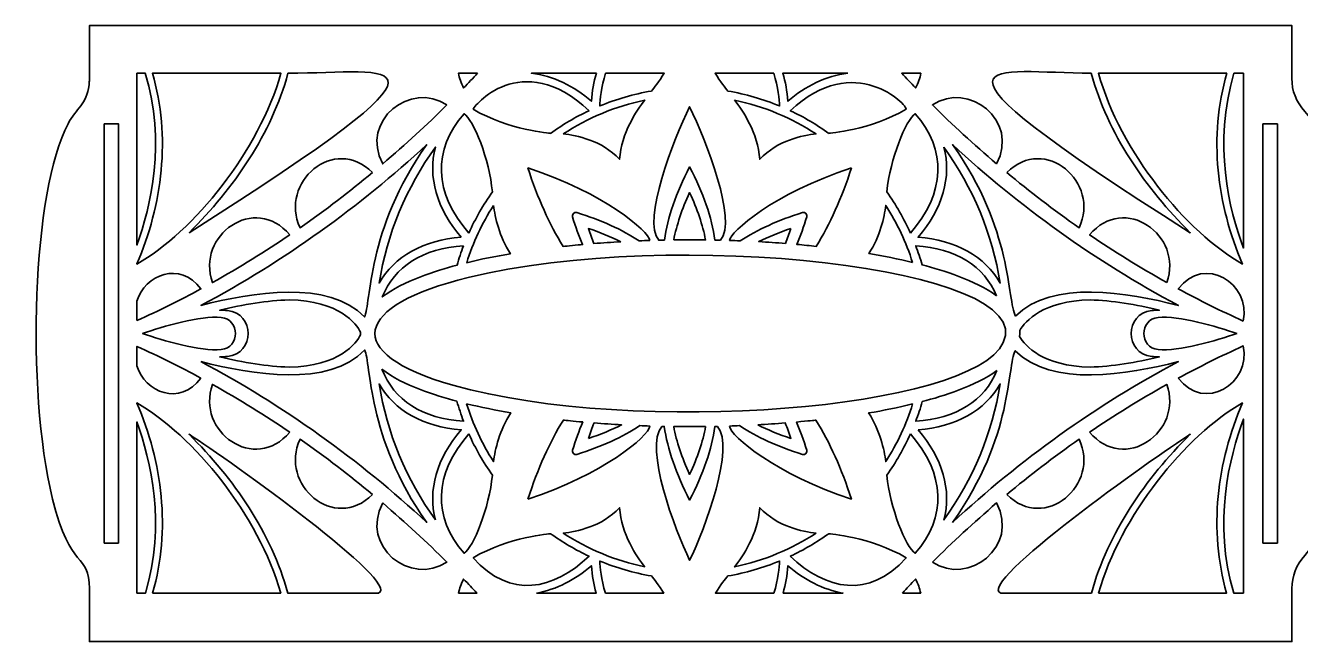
# Model space of a CAD drawing. Header units: inches. Extents: x 9 to 406, y -4 to 400.
# Drawn here: x 8.9 to 271.8, y 273.5 to 400.5 of the extents above; entities that cross this region are included whole.
import ezdxf

# ---------------------------------------------------------------- set-up
doc = ezdxf.new("R2010")
doc.units = ezdxf.units.IN
doc.header["$MEASUREMENT"] = 0
doc.layers.add('_U+0421_U+043B_U+043E_U+0439 1', color=7, linetype='Continuous')

msp = doc.modelspace()

# ---------------------------------------------------------------- linework, layer by layer
at = {"layer": '_U+0421_U+043B_U+043E_U+0439 1', "color": 250, "lineweight": 35, "true_color": 0x373435}
for points in [[(28.08, 293.74), (25.09, 293.74), (25.09, 380.17), (28.08, 380.17), (28.08, 293.74)], [(267.06, 293.74), (264.06, 293.74), (264.06, 380.17), (267.06, 380.17), (267.06, 293.74)]]:
    msp.add_lwpolyline(points, dxfattribs=at)
for points, knots in [([(272.73, 382.74), (270.88, 384.7), (270.05, 386.99), (270.05, 389.55), (270.05, 389.55), (270.05, 400.45), (270.05, 400.45), (270.05, 400.45), (22.05, 400.45), (22.05, 400.45), (22.05, 388.48), (22.08, 389.09), (21.97, 388.22), (21.46, 384.09), (19.33, 383.4), (17.64, 380.21), (17.64, 380.21), (17.64, 380.21), (17.64, 380.2), (10.33, 366.45), (8.87, 325.78), (14.44, 302.83), (18.08, 287.93), (22.05, 291.8), (22.05, 284.35), (22.05, 284.35), (22.05, 273.45), (22.05, 273.45), (22.05, 273.45), (270.05, 273.45), (270.05, 273.45), (270.05, 273.45), (270.05, 284.35), (270.05, 284.35), (270.05, 286.98), (270.95, 289.24), (272.73, 291.16), (283.43, 302.61), (283.88, 370.77), (272.73, 382.74)], [0, 0, 0, 0, 1, 1, 1, 2, 2, 2, 3, 3, 3, 4, 4, 4, 5, 5, 5, 6, 6, 6, 7, 7, 7, 8, 8, 8, 9, 9, 9, 10, 10, 10, 11, 11, 11, 12, 12, 12, 13, 13, 13, 13]), ([(42.59, 357.73), (51.83, 366.88), (59.63, 378.17), (63, 390.61), (84.65, 390.61), (103.24, 396.2), (42.59, 357.73)], [0, 0, 0, 0, 1, 1, 1, 2, 2, 2, 2]), ([(125.1, 382.89), (122.32, 381.59), (119.64, 380.02), (117.14, 378.22), (117.14, 378.22), (108.52, 378.89), (101.21, 383.17), (100.99, 383.53), (111.09, 395.98), (125.1, 382.89)], [0, 0, 0, 0, 1, 1, 1, 2, 2, 2, 3, 3, 3, 3]), ([(190.47, 383.17), (183.16, 378.89), (174.54, 378.22), (174.54, 378.22), (172.04, 380.02), (169.36, 381.59), (166.58, 382.89), (179.91, 395.35), (190.93, 383.89), (190.47, 383.17)], [0, 0, 0, 0, 1, 1, 1, 2, 2, 2, 3, 3, 3, 3]), ([(228.68, 390.61), (232.05, 378.17), (239.85, 366.88), (249.09, 357.73), (187.51, 396.79), (208.77, 390.61), (228.68, 390.61)], [0, 0, 0, 0, 1, 1, 1, 2, 2, 2, 2]), ([(31.83, 390.61), (31.83, 390.61), (33.57, 390.61), (33.57, 390.61), (37.87, 376.5), (34.72, 363.11), (31.83, 355.17), (31.83, 355.17), (31.83, 390.61), (31.83, 390.61)], [0, 0, 0, 0, 1, 1, 1, 2, 2, 2, 3, 3, 3, 3]), ([(31.83, 351.29), (37.09, 363.42), (38.87, 377.6), (35.05, 390.61), (35.05, 390.61), (61.54, 390.61), (61.54, 390.61), (57.1, 374.68), (43.54, 357.9), (31.83, 351.28), (31.83, 351.28), (31.83, 351.27), (31.83, 351.27), (31.83, 351.28), (31.83, 351.29), (31.83, 351.29)], [0, 0, 0, 0, 1, 1, 1, 2, 2, 2, 3, 3, 3, 4, 4, 4, 5, 5, 5, 5]), ([(102.09, 390.61), (101.16, 389.61), (100.2, 388.6), (99.23, 387.59), (98.71, 388.61), (98.35, 389.62), (98.16, 390.61), (98.16, 390.61), (102.09, 390.61), (102.09, 390.61)], [0, 0, 0, 0, 1, 1, 1, 2, 2, 2, 3, 3, 3, 3]), ([(126.62, 390.61), (126.08, 388.81), (125.73, 386.88), (125.58, 384.84), (122.02, 387.92), (117.7, 390.12), (113.2, 390.61), (113.2, 390.61), (126.62, 390.61), (126.62, 390.61)], [0, 0, 0, 0, 1, 1, 1, 2, 2, 2, 3, 3, 3, 3]), ([(128.51, 390.61), (128.51, 390.61), (140.61, 390.61), (140.61, 390.61), (139.5, 388.87), (138.51, 387.6), (137.97, 386.94), (134.31, 386.31), (130.72, 385.28), (127.3, 383.86), (127.35, 385.15), (127.58, 387.76), (128.51, 390.61)], [0, 0, 0, 0, 1, 1, 1, 2, 2, 2, 3, 3, 3, 4, 4, 4, 4]), ([(163.18, 390.61), (164.11, 387.76), (164.33, 385.15), (164.39, 383.86), (160.96, 385.28), (157.37, 386.31), (153.72, 386.94), (153.17, 387.6), (152.18, 388.87), (151.08, 390.61), (151.08, 390.61), (163.18, 390.61), (163.18, 390.61)], [0, 0, 0, 0, 1, 1, 1, 2, 2, 2, 3, 3, 3, 4, 4, 4, 4]), ([(178.48, 390.61), (173.98, 390.12), (169.66, 387.92), (166.1, 384.84), (165.95, 386.88), (165.6, 388.81), (165.06, 390.61), (165.06, 390.61), (178.48, 390.61), (178.48, 390.61)], [0, 0, 0, 0, 1, 1, 1, 2, 2, 2, 3, 3, 3, 3]), ([(193.53, 390.61), (193.33, 389.62), (192.98, 388.61), (192.45, 387.59), (191.48, 388.6), (190.52, 389.61), (189.59, 390.61), (189.59, 390.61), (193.53, 390.61), (193.53, 390.61)], [0, 0, 0, 0, 1, 1, 1, 2, 2, 2, 3, 3, 3, 3]), ([(256.64, 390.61), (252.81, 377.6), (254.6, 363.41), (259.86, 351.27), (248.3, 357.8), (234.63, 374.51), (230.15, 390.61), (230.15, 390.61), (256.64, 390.61), (256.64, 390.61)], [0, 0, 0, 0, 1, 1, 1, 2, 2, 2, 3, 3, 3, 3]), ([(260.07, 390.61), (260.07, 390.61), (260.07, 354.58), (260.07, 354.58), (257.12, 362.43), (253.71, 376.14), (258.11, 390.61), (258.11, 390.61), (260.07, 390.61), (260.07, 390.61)], [0, 0, 0, 0, 1, 1, 1, 2, 2, 2, 3, 3, 3, 3]), ([(95.77, 384.08), (91.68, 380.02), (87.27, 375.93), (82.53, 371.9), (77.77, 380.92), (88.38, 389.06), (95.77, 384.08)], [0, 0, 0, 0, 1, 1, 1, 2, 2, 2, 2]), ([(209.15, 371.9), (204.41, 375.93), (200, 380.02), (195.92, 384.08), (203.28, 389.05), (213.92, 380.94), (209.15, 371.9)], [0, 0, 0, 0, 1, 1, 1, 2, 2, 2, 2]), ([(119.76, 378.09), (124.81, 381.4), (130.49, 383.8), (136.59, 385.06), (134.86, 382.89), (131.8, 378.34), (131.39, 372.87), (127.73, 376.77), (122.54, 377.82), (119.76, 378.09)], [0, 0, 0, 0, 1, 1, 1, 2, 2, 2, 3, 3, 3, 3]), ([(155.1, 385.06), (161.19, 383.8), (166.88, 381.4), (171.93, 378.09), (169.14, 377.82), (163.95, 376.77), (160.3, 372.87), (159.89, 378.34), (156.83, 382.89), (155.1, 385.06)], [0, 0, 0, 0, 1, 1, 1, 2, 2, 2, 3, 3, 3, 3]), ([(100.31, 357.67), (93.12, 365.78), (92.75, 374.95), (99.31, 382.27), (101.32, 380.99), (104.51, 372.84), (105.16, 366.16), (103.28, 363.5), (101.64, 360.64), (100.31, 357.67)], [0, 0, 0, 0, 1, 1, 1, 2, 2, 2, 3, 3, 3, 3]), ([(152.23, 356.19), (152.02, 356.2), (151.26, 356.21), (151.05, 356.22), (150.39, 360.88), (148.64, 365.93), (145.84, 371.31), (143.03, 365.93), (141.3, 360.87), (140.63, 356.21), (140.43, 356.21), (139.69, 356.2), (139.48, 356.19), (135.98, 360.3), (142.47, 376.78), (145.84, 383.69), (149.28, 376.65), (155.67, 360.22), (152.23, 356.19)], [0, 0, 0, 0, 1, 1, 1, 2, 2, 2, 3, 3, 3, 4, 4, 4, 5, 5, 5, 6, 6, 6, 6]), ([(191.37, 357.67), (190.04, 360.64), (188.41, 363.5), (186.53, 366.16), (187.18, 372.93), (190.41, 381.01), (192.37, 382.27), (198.93, 374.95), (198.56, 365.78), (191.37, 357.67)], [0, 0, 0, 0, 1, 1, 1, 2, 2, 2, 3, 3, 3, 3]), ([(80.44, 370.13), (75.77, 366.26), (70.8, 362.44), (65.5, 358.75), (61.12, 368.06), (72.51, 378.03), (80.44, 370.13)], [0, 0, 0, 0, 1, 1, 1, 2, 2, 2, 2]), ([(211.25, 370.13), (219.17, 378.03), (230.56, 368.06), (226.19, 358.75), (220.89, 362.44), (215.91, 366.26), (211.25, 370.13)], [0, 0, 0, 0, 1, 1, 1, 2, 2, 2, 2]), ([(91.61, 375.89), (79.2, 358.41), (80.12, 343.04), (78.79, 340.38), (71.4, 348.14), (55.53, 345.44), (45.05, 342.74), (62.23, 351.85), (77.87, 363.17), (91.61, 375.89)], [0, 0, 0, 0, 1, 1, 1, 2, 2, 2, 3, 3, 3, 3]), ([(98.72, 356.79), (91.01, 356.24), (84.91, 352.82), (81.79, 347.33), (83.4, 357.42), (87.4, 367.07), (93.42, 375.38), (91.78, 369.31), (93.68, 362.61), (98.72, 356.79)], [0, 0, 0, 0, 1, 1, 1, 2, 2, 2, 3, 3, 3, 3]), ([(198.27, 375.38), (204.28, 367.07), (208.28, 357.42), (209.89, 347.33), (206.78, 352.82), (200.68, 356.24), (192.96, 356.79), (198.01, 362.61), (199.91, 369.31), (198.27, 375.38)], [0, 0, 0, 0, 1, 1, 1, 2, 2, 2, 3, 3, 3, 3]), ([(213.04, 340.53), (211.3, 343.87), (212.48, 358.43), (200.07, 375.89), (213.78, 363.19), (229.42, 351.86), (246.63, 342.74), (236.22, 345.42), (220.5, 348.11), (213.04, 340.53)], [0, 0, 0, 0, 1, 1, 1, 2, 2, 2, 3, 3, 3, 3]), ([(137.6, 356.13), (136.87, 356.11), (136.14, 356.08), (135.42, 356.05), (131.9, 358.36), (127.6, 360.32), (122.57, 361.88), (122.02, 362.04), (121.51, 361.53), (121.68, 360.99), (122.31, 358.97), (123, 357.07), (123.75, 355.29), (122.78, 355.2), (120.51, 354.99), (119.73, 354.89), (116.92, 359.46), (114.49, 364.87), (112.47, 371.08), (128.2, 365.98), (137.48, 357.96), (137.6, 356.13)], [0, 0, 0, 0, 1, 1, 1, 2, 2, 2, 3, 3, 3, 4, 4, 4, 5, 5, 5, 6, 6, 6, 7, 7, 7, 7]), ([(179.21, 371.08), (177.2, 364.89), (174.77, 359.48), (171.96, 354.92), (170.61, 355.07), (169.38, 355.19), (167.94, 355.32), (168.69, 357.09), (169.38, 358.98), (170, 360.99), (170.17, 361.53), (169.66, 362.04), (169.11, 361.88), (164.1, 360.32), (159.81, 358.37), (156.29, 356.07), (155.55, 356.1), (154.82, 356.12), (154.08, 356.14), (154.17, 357.85), (163.14, 365.86), (179.21, 371.08)], [0, 0, 0, 0, 1, 1, 1, 2, 2, 2, 3, 3, 3, 4, 4, 4, 5, 5, 5, 6, 6, 6, 7, 7, 7, 7]), ([(63.36, 357.28), (58.33, 353.87), (53.03, 350.58), (47.43, 347.46), (43.95, 357.2), (56.19, 365.87), (63.36, 357.28)], [0, 0, 0, 0, 1, 1, 1, 2, 2, 2, 2]), ([(142.56, 356.24), (143.16, 359.31), (144.25, 362.57), (145.84, 366), (147.43, 362.58), (148.53, 359.32), (149.12, 356.25), (146.94, 356.27), (144.78, 356.28), (142.56, 356.24)], [0, 0, 0, 0, 1, 1, 1, 2, 2, 2, 3, 3, 3, 3]), ([(244.25, 347.46), (238.66, 350.58), (233.35, 353.87), (228.32, 357.28), (235.49, 365.87), (247.73, 357.2), (244.25, 347.46)], [0, 0, 0, 0, 1, 1, 1, 2, 2, 2, 2]), ([(105.39, 363.35), (105.72, 360.89), (106.58, 356.94), (108.88, 353.4), (105.85, 352.88), (102.83, 352.27), (99.86, 351.54), (101.16, 355.7), (103.01, 359.65), (105.39, 363.35)], [0, 0, 0, 0, 1, 1, 1, 2, 2, 2, 3, 3, 3, 3]), ([(191.8, 351.6), (188.84, 352.32), (185.84, 352.93), (182.83, 353.44), (185.11, 356.97), (185.97, 360.9), (186.29, 363.35), (188.66, 359.67), (190.51, 355.73), (191.8, 351.6)], [0, 0, 0, 0, 1, 1, 1, 2, 2, 2, 3, 3, 3, 3]), ([(97.01, 326.29), (73.71, 332.93), (76.61, 342.76), (100.15, 348.48), (141.96, 358.87), (217.89, 350.69), (210.53, 335.07), (204.06, 321.24), (134.67, 315.71), (97.01, 326.29)], [0, 0, 0, 0, 1, 1, 1, 2, 2, 2, 3, 3, 3, 3]), ([(131.62, 355.86), (129.78, 355.76), (127.93, 355.64), (126.09, 355.49), (125.69, 356.48), (125.31, 357.52), (124.95, 358.6), (127.38, 357.79), (129.61, 356.88), (131.62, 355.86)], [0, 0, 0, 0, 1, 1, 1, 2, 2, 2, 3, 3, 3, 3]), ([(166.73, 358.6), (166.38, 357.53), (166, 356.5), (165.61, 355.52), (163.77, 355.66), (161.94, 355.79), (160.1, 355.89), (162.1, 356.89), (164.32, 357.79), (166.73, 358.6)], [0, 0, 0, 0, 1, 1, 1, 2, 2, 2, 3, 3, 3, 3]), ([(99.21, 355.05), (98.71, 353.73), (98.26, 352.39), (97.87, 351.04), (93.52, 349.89), (86.84, 347.83), (82.43, 344.48), (84.95, 350.72), (90.86, 354.54), (99.21, 355.05)], [0, 0, 0, 0, 1, 1, 1, 2, 2, 2, 3, 3, 3, 3]), ([(209.15, 344.72), (204.67, 347.98), (198.03, 349.99), (193.79, 351.1), (193.41, 352.43), (192.96, 353.75), (192.47, 355.05), (200.72, 354.55), (206.59, 350.82), (209.15, 344.72)], [0, 0, 0, 0, 1, 1, 1, 2, 2, 2, 3, 3, 3, 3]), ([(260.01, 339.52), (255.39, 341.61), (250.92, 343.83), (246.62, 346.15), (251.97, 353.33), (261.68, 347.28), (260.01, 339.52)], [0, 0, 0, 0, 1, 1, 1, 2, 2, 2, 2]), ([(31.83, 339.6), (31.83, 339.6), (31.83, 343.63), (31.83, 343.63), (33.5, 349.09), (40.72, 351.98), (45.06, 346.15), (40.81, 343.86), (36.4, 341.67), (31.83, 339.6)], [0, 0, 0, 0, 1, 1, 1, 2, 2, 2, 3, 3, 3, 3]), ([(50.53, 332.23), (56.18, 332.82), (56.18, 341.08), (50.53, 341.67), (50.02, 341.73), (49.49, 341.75), (48.94, 341.76), (53.72, 342.9), (58.8, 343.78), (63.22, 343.87), (73.61, 343.73), (77.09, 338.9), (77.98, 337.25), (77.97, 337.1), (77.97, 336.81), (77.98, 336.66), (77.09, 335.01), (73.61, 330.18), (63.22, 330.03), (58.8, 330.12), (53.72, 331.01), (48.94, 332.14), (49.48, 332.15), (50.02, 332.18), (50.53, 332.23)], [0, 0, 0, 0, 1, 1, 1, 2, 2, 2, 3, 3, 3, 4, 4, 4, 5, 5, 5, 6, 6, 6, 7, 7, 7, 8, 8, 8, 8]), ([(213.91, 337.6), (215.07, 339.5), (218.74, 343.74), (228.46, 343.87), (232.88, 343.78), (237.96, 342.9), (242.74, 341.76), (242.2, 341.75), (241.66, 341.73), (241.16, 341.67), (235.51, 341.08), (235.51, 332.82), (241.16, 332.23), (241.66, 332.18), (242.2, 332.15), (242.74, 332.14), (237.96, 331.01), (232.88, 330.12), (228.46, 330.03), (218.71, 330.17), (215.04, 334.43), (213.9, 336.31), (213.97, 336.98), (213.91, 337.6), (213.91, 337.6)], [0, 0, 0, 0, 1, 1, 1, 2, 2, 2, 3, 3, 3, 4, 4, 4, 5, 5, 5, 6, 6, 6, 7, 7, 7, 8, 8, 8, 8]), ([(33.01, 336.95), (37.09, 338.37), (45.02, 340.71), (49.19, 340.27), (53.17, 339.85), (53.17, 334.05), (49.19, 333.63), (45.02, 333.2), (37.09, 335.53), (33.01, 336.95), (33.02, 336.95), (33.02, 336.95), (33.02, 336.95), (33.02, 336.95), (33.02, 336.95), (33.01, 336.95)], [0, 0, 0, 0, 1, 1, 1, 2, 2, 2, 3, 3, 3, 4, 4, 4, 5, 5, 5, 5]), ([(258.67, 336.95), (254.59, 335.53), (246.66, 333.2), (242.5, 333.63), (238.51, 334.05), (238.51, 339.85), (242.5, 340.27), (246.66, 340.71), (254.59, 338.37), (258.67, 336.95), (258.66, 336.95), (258.66, 336.95), (258.66, 336.95), (258.66, 336.95), (258.66, 336.95), (258.67, 336.95)], [0, 0, 0, 0, 1, 1, 1, 2, 2, 2, 3, 3, 3, 4, 4, 4, 5, 5, 5, 5]), ([(45.06, 327.75), (40.72, 321.92), (33.5, 324.81), (31.83, 330.27), (31.83, 330.27), (31.83, 334.3), (31.83, 334.3), (36.4, 332.24), (40.81, 330.04), (45.06, 327.75)], [0, 0, 0, 0, 1, 1, 1, 2, 2, 2, 3, 3, 3, 3]), ([(246.62, 327.75), (250.92, 330.07), (255.39, 332.29), (260.01, 334.38), (261.68, 326.62), (251.96, 320.58), (246.62, 327.75)], [0, 0, 0, 0, 1, 1, 1, 2, 2, 2, 2]), ([(45.05, 331.16), (55.54, 328.46), (71.44, 325.75), (78.83, 333.56), (80.16, 330.89), (79.1, 315.63), (91.61, 298.01), (77.78, 310.83), (62.03, 322.17), (45.05, 331.16)], [0, 0, 0, 0, 1, 1, 1, 2, 2, 2, 3, 3, 3, 3]), ([(200.07, 298.01), (212.7, 315.78), (211.23, 330.14), (213, 333.41), (220.44, 325.79), (236.21, 328.47), (246.63, 331.16), (229.71, 322.19), (213.92, 310.84), (200.07, 298.01)], [0, 0, 0, 0, 1, 1, 1, 2, 2, 2, 3, 3, 3, 3]), ([(82.37, 329.58), (86.76, 326.21), (93.47, 324.14), (97.84, 322.99), (98.24, 321.59), (98.7, 320.21), (99.22, 318.85), (90.79, 319.37), (84.85, 323.24), (82.37, 329.58)], [0, 0, 0, 0, 1, 1, 1, 2, 2, 2, 3, 3, 3, 3]), ([(209.22, 329.34), (206.69, 323.15), (200.79, 319.36), (192.47, 318.85), (192.98, 320.19), (193.44, 321.55), (193.83, 322.92), (198.09, 324.04), (204.75, 326.05), (209.22, 329.34)], [0, 0, 0, 0, 1, 1, 1, 2, 2, 2, 3, 3, 3, 3]), ([(63.36, 316.62), (56.19, 308.03), (43.95, 316.7), (47.43, 326.44), (53.03, 323.33), (58.33, 320.03), (63.36, 316.62)], [0, 0, 0, 0, 1, 1, 1, 2, 2, 2, 2]), ([(93.42, 298.52), (87.4, 306.83), (83.4, 316.48), (81.79, 326.57), (84.91, 321.08), (91, 317.67), (98.72, 317.11), (93.68, 311.29), (91.78, 304.59), (93.42, 298.52)], [0, 0, 0, 0, 1, 1, 1, 2, 2, 2, 3, 3, 3, 3]), ([(192.96, 317.11), (200.68, 317.67), (206.78, 321.08), (209.89, 326.57), (208.28, 316.48), (204.28, 306.83), (198.27, 298.52), (199.91, 304.59), (198.01, 311.29), (192.96, 317.11)], [0, 0, 0, 0, 1, 1, 1, 2, 2, 2, 3, 3, 3, 3]), ([(228.32, 316.62), (233.35, 320.03), (238.66, 323.33), (244.25, 326.44), (247.73, 316.7), (235.49, 308.03), (228.32, 316.62)], [0, 0, 0, 0, 1, 1, 1, 2, 2, 2, 2]), ([(35.09, 283.44), (38.85, 296.4), (37.07, 310.53), (31.83, 322.61), (31.83, 322.62), (31.83, 322.62), (31.83, 322.63), (31.83, 322.63), (31.83, 322.63), (31.83, 322.63), (43.46, 316.02), (56.99, 299.44), (61.5, 283.44), (61.5, 283.44), (35.09, 283.44), (35.09, 283.44)], [0, 0, 0, 0, 1, 1, 1, 2, 2, 2, 3, 3, 3, 4, 4, 4, 5, 5, 5, 5]), ([(99.83, 322.48), (102.83, 321.74), (105.87, 321.12), (108.94, 320.6), (106.6, 317.04), (105.72, 313.04), (105.39, 310.55), (102.99, 314.28), (101.12, 318.28), (99.83, 322.48)], [0, 0, 0, 0, 1, 1, 1, 2, 2, 2, 3, 3, 3, 3]), ([(191.83, 322.42), (190.54, 318.24), (188.68, 314.27), (186.29, 310.55), (185.96, 313.03), (185.09, 317.01), (182.76, 320.57), (185.82, 321.08), (188.85, 321.69), (191.83, 322.42)], [0, 0, 0, 0, 1, 1, 1, 2, 2, 2, 3, 3, 3, 3]), ([(230.18, 283.44), (234.63, 299.24), (248.1, 315.97), (259.86, 322.63), (254.61, 310.54), (252.83, 296.41), (256.59, 283.44), (256.59, 283.44), (230.18, 283.44), (230.18, 283.44)], [0, 0, 0, 0, 1, 1, 1, 2, 2, 2, 3, 3, 3, 3]), ([(31.83, 283.44), (31.83, 283.44), (31.83, 318.73), (31.83, 318.73), (34.71, 310.82), (37.85, 297.5), (33.62, 283.44), (33.62, 283.44), (31.83, 283.44), (31.83, 283.44)], [0, 0, 0, 0, 1, 1, 1, 2, 2, 2, 3, 3, 3, 3]), ([(112.48, 302.82), (114.51, 309.07), (116.96, 314.52), (119.8, 319.11), (120.3, 319.05), (121.95, 318.88), (123.79, 318.71), (123.02, 316.9), (122.32, 314.96), (121.68, 312.91), (121.52, 312.37), (122.03, 311.86), (122.57, 312.03), (127.67, 313.61), (132.01, 315.59), (135.56, 317.95), (136.24, 317.92), (136.93, 317.9), (137.61, 317.87), (137.48, 315.74), (127.83, 307.81), (112.48, 302.82)], [0, 0, 0, 0, 1, 1, 1, 2, 2, 2, 3, 3, 3, 4, 4, 4, 5, 5, 5, 6, 6, 6, 7, 7, 7, 7]), ([(124.95, 315.31), (125.32, 316.42), (125.71, 317.48), (126.13, 318.51), (128.02, 318.35), (129.91, 318.23), (131.8, 318.12), (129.74, 317.08), (127.46, 316.14), (124.95, 315.31)], [0, 0, 0, 0, 1, 1, 1, 2, 2, 2, 3, 3, 3, 3]), ([(154.08, 317.87), (154.76, 317.9), (155.44, 317.92), (156.12, 317.95), (159.67, 315.59), (164.02, 313.61), (169.12, 312.03), (169.66, 311.86), (170.17, 312.37), (170, 312.91), (169.37, 314.96), (168.66, 316.89), (167.9, 318.7), (170.46, 318.93), (171.55, 319.05), (171.9, 319.08), (174.74, 314.5), (177.18, 309.06), (179.21, 302.82), (163.79, 307.83), (154.2, 315.76), (154.08, 317.87)], [0, 0, 0, 0, 1, 1, 1, 2, 2, 2, 3, 3, 3, 4, 4, 4, 5, 5, 5, 6, 6, 6, 7, 7, 7, 7]), ([(159.88, 318.12), (161.77, 318.23), (163.67, 318.35), (165.56, 318.5), (165.97, 317.48), (166.36, 316.41), (166.73, 315.31), (164.23, 316.14), (161.94, 317.08), (159.88, 318.12)], [0, 0, 0, 0, 1, 1, 1, 2, 2, 2, 3, 3, 3, 3]), ([(260.07, 283.44), (260.07, 283.44), (258.07, 283.44), (258.07, 283.44), (253.73, 297.86), (257.13, 311.5), (260.07, 319.32), (260.07, 319.32), (260.07, 283.44), (260.07, 283.44)], [0, 0, 0, 0, 1, 1, 1, 2, 2, 2, 3, 3, 3, 3]), ([(81.68, 283.44), (81.68, 283.44), (62.96, 283.44), (62.96, 283.44), (59.58, 295.82), (51.8, 307.06), (42.59, 316.17), (51.04, 310.82), (86.62, 285.28), (81.68, 283.44)], [0, 0, 0, 0, 1, 1, 1, 2, 2, 2, 3, 3, 3, 3]), ([(100.31, 316.24), (101.64, 313.26), (103.28, 310.4), (105.16, 307.74), (104.51, 301.01), (101.29, 292.9), (99.31, 291.63), (92.75, 298.95), (93.12, 308.13), (100.31, 316.24)], [0, 0, 0, 0, 1, 1, 1, 2, 2, 2, 3, 3, 3, 3]), ([(140.11, 317.81), (140.28, 317.8), (140.45, 317.8), (140.62, 317.8), (141.27, 313.11), (143.02, 308.01), (145.84, 302.6), (148.66, 308.01), (150.41, 313.11), (151.06, 317.8), (151.23, 317.8), (151.4, 317.8), (151.57, 317.81), (155.26, 313.5), (149.05, 296.78), (145.84, 290.21), (142.8, 296.45), (136.4, 313.48), (140.11, 317.81)], [0, 0, 0, 0, 1, 1, 1, 2, 2, 2, 3, 3, 3, 4, 4, 4, 5, 5, 5, 6, 6, 6, 6]), ([(149.14, 317.76), (148.55, 314.66), (147.45, 311.37), (145.84, 307.9), (144.23, 311.37), (143.13, 314.66), (142.55, 317.76), (144.93, 317.74), (147.12, 317.74), (149.14, 317.76)], [0, 0, 0, 0, 1, 1, 1, 2, 2, 2, 3, 3, 3, 3]), ([(191.37, 316.24), (198.56, 308.13), (198.93, 298.95), (192.37, 291.63), (190.38, 292.9), (187.17, 301.01), (186.53, 307.74), (188.41, 310.4), (190.04, 313.26), (191.37, 316.24)], [0, 0, 0, 0, 1, 1, 1, 2, 2, 2, 3, 3, 3, 3]), ([(210, 283.44), (204.81, 285.38), (241.56, 311.4), (249.09, 316.17), (239.88, 307.06), (232.11, 295.82), (228.72, 283.44), (228.72, 283.44), (210, 283.44), (210, 283.44)], [0, 0, 0, 0, 1, 1, 1, 2, 2, 2, 3, 3, 3, 3]), ([(80.44, 303.77), (72.52, 295.87), (61.12, 305.84), (65.5, 315.15), (70.8, 311.46), (75.77, 307.64), (80.44, 303.77)], [0, 0, 0, 0, 1, 1, 1, 2, 2, 2, 2]), ([(211.25, 303.77), (215.91, 307.64), (220.89, 311.46), (226.19, 315.15), (230.56, 305.84), (219.17, 295.87), (211.25, 303.77)], [0, 0, 0, 0, 1, 1, 1, 2, 2, 2, 2]), ([(82.53, 302.01), (87.28, 297.97), (91.69, 293.88), (95.77, 289.82), (88.34, 284.81), (77.79, 293.02), (82.53, 302.01)], [0, 0, 0, 0, 1, 1, 1, 2, 2, 2, 2]), ([(136.59, 288.84), (130.49, 290.1), (124.81, 292.51), (119.76, 295.81), (122.54, 296.09), (127.73, 297.13), (131.39, 301.03), (131.8, 295.56), (134.86, 291.01), (136.59, 288.84)], [0, 0, 0, 0, 1, 1, 1, 2, 2, 2, 3, 3, 3, 3]), ([(171.93, 295.81), (166.88, 292.51), (161.19, 290.1), (155.1, 288.84), (156.83, 291.01), (159.89, 295.56), (160.3, 301.03), (163.95, 297.13), (169.14, 296.09), (171.93, 295.81)], [0, 0, 0, 0, 1, 1, 1, 2, 2, 2, 3, 3, 3, 3]), ([(195.92, 289.82), (200, 293.88), (204.41, 297.97), (209.15, 302.01), (213.91, 292.99), (203.3, 284.84), (195.92, 289.82)], [0, 0, 0, 0, 1, 1, 1, 2, 2, 2, 2]), ([(101.18, 290.67), (101.18, 290.67), (101.21, 290.73), (101.21, 290.73), (108.51, 295.01), (117.14, 295.68), (117.14, 295.68), (119.64, 293.89), (122.32, 292.32), (125.1, 291.01), (117.7, 284.1), (108.92, 282.1), (101.18, 290.67)], [0, 0, 0, 0, 1, 1, 1, 2, 2, 2, 3, 3, 3, 4, 4, 4, 4]), ([(166.58, 291.01), (169.36, 292.32), (172.04, 293.89), (174.54, 295.68), (174.54, 295.68), (183.17, 295.01), (190.47, 290.73), (190.47, 290.73), (190.51, 290.67), (190.51, 290.67), (182.76, 282.09), (173.97, 284.11), (166.58, 291.01)], [0, 0, 0, 0, 1, 1, 1, 2, 2, 2, 3, 3, 3, 4, 4, 4, 4]), ([(128.46, 283.44), (127.57, 286.23), (127.35, 288.77), (127.3, 290.04), (130.72, 288.63), (134.31, 287.59), (137.97, 286.96), (138.5, 286.32), (139.44, 285.1), (140.51, 283.44), (140.51, 283.44), (128.46, 283.44), (128.46, 283.44)], [0, 0, 0, 0, 1, 1, 1, 2, 2, 2, 3, 3, 3, 4, 4, 4, 4]), ([(163.22, 283.44), (163.22, 283.44), (151.17, 283.44), (151.17, 283.44), (152.24, 285.1), (153.19, 286.32), (153.72, 286.96), (157.37, 287.59), (160.96, 288.63), (164.39, 290.04), (164.33, 288.77), (164.12, 286.23), (163.22, 283.44)], [0, 0, 0, 0, 1, 1, 1, 2, 2, 2, 3, 3, 3, 4, 4, 4, 4]), ([(114.24, 283.44), (118.36, 284.13), (122.29, 286.22), (125.58, 289.06), (125.72, 287.07), (126.06, 285.19), (126.57, 283.44), (126.57, 283.44), (114.24, 283.44), (114.24, 283.44)], [0, 0, 0, 0, 1, 1, 1, 2, 2, 2, 3, 3, 3, 3]), ([(165.11, 283.44), (165.62, 285.19), (165.96, 287.07), (166.11, 289.06), (169.39, 286.22), (173.32, 284.13), (177.44, 283.44), (177.44, 283.44), (165.11, 283.44), (165.11, 283.44)], [0, 0, 0, 0, 1, 1, 1, 2, 2, 2, 3, 3, 3, 3]), ([(98.19, 283.44), (98.39, 284.38), (98.73, 285.34), (99.23, 286.31), (100.16, 285.35), (101.07, 284.39), (101.96, 283.44), (101.96, 283.44), (98.19, 283.44), (98.19, 283.44)], [0, 0, 0, 0, 1, 1, 1, 2, 2, 2, 3, 3, 3, 3]), ([(189.72, 283.44), (190.62, 284.39), (191.52, 285.35), (192.45, 286.31), (192.95, 285.34), (193.3, 284.38), (193.5, 283.44), (193.5, 283.44), (189.72, 283.44), (189.72, 283.44)], [0, 0, 0, 0, 1, 1, 1, 2, 2, 2, 3, 3, 3, 3])]:
    msp.add_open_spline(points, degree=3, knots=knots, dxfattribs=at)

doc.saveas('drawing.dxf')
